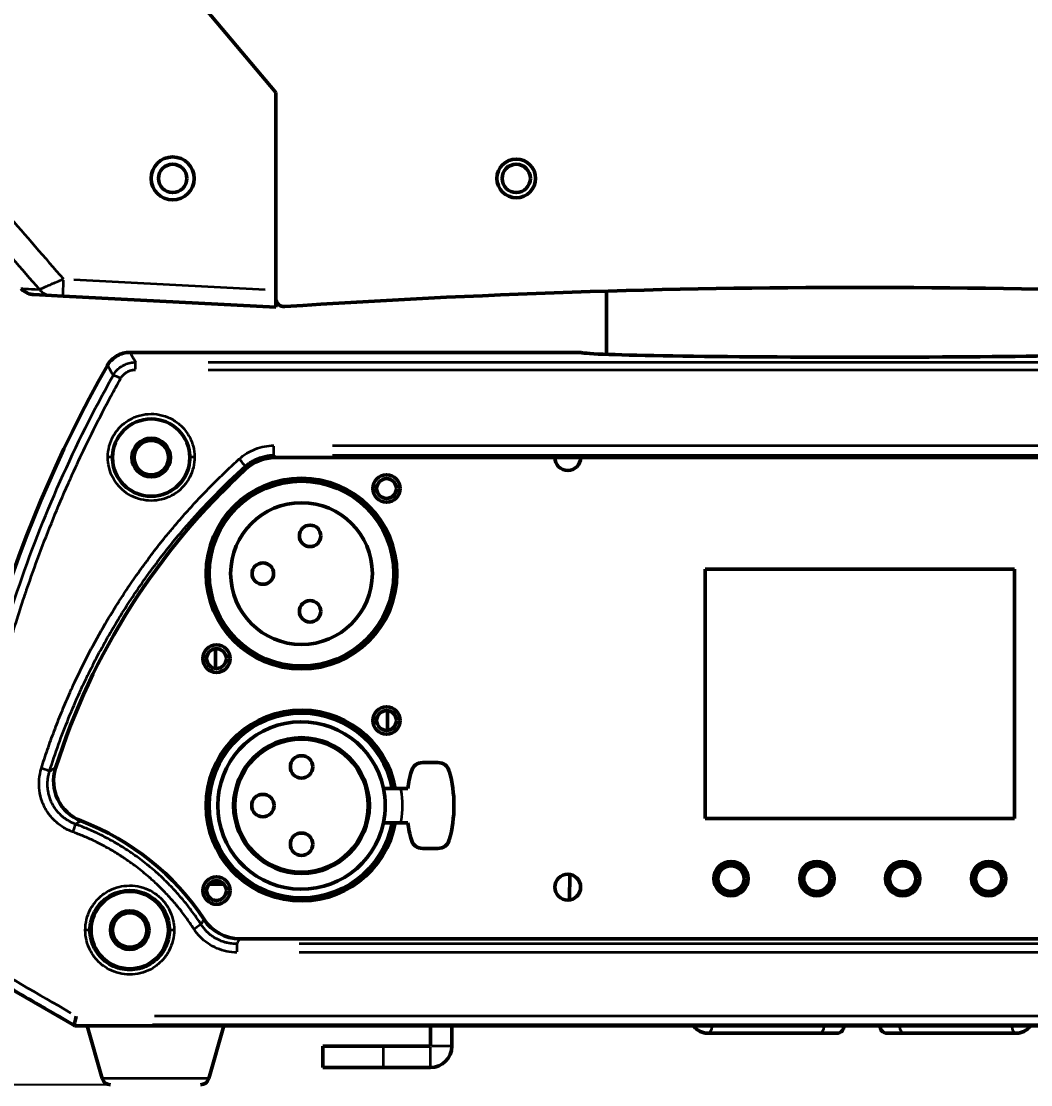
# Model space of a CAD drawing. Header units: millimetres. Extents: x 40 to 2195, y 40 to 1687.
# Drawn here: x 1020 to 1137.5, y 679.8 to 803.5 of the extents above; entities that cross this region are included whole.
import ezdxf

# ---------------------------------------------------------------- set-up
doc = ezdxf.new("R2010")
doc.units = ezdxf.units.MM
doc.header["$LTSCALE"] = 8
for name, color, linetype, lineweight in [('Dimension (ISO)', 7, 'Continuous', 25), ('Visible (ISO)', 7, 'Continuous', 50), ('Visible Narrow (ISO)', 7, 'Continuous', 35)]:
    doc.layers.add(name, color=color, linetype=linetype, lineweight=lineweight)
doc.styles.add('Note Text (ANSI)', font='tahoma.ttf')
doc.dimstyles.new('Default (ISO)', dxfattribs={"dimscale": 8, "dimtxt": 1, "dimasz": 2.5, "dimexe": 3.175, "dimexo": 0, "dimgap": 0.762, "dimtad": 1, "dimrnd": 1e-08, "dimzin": 0, "dimdsep": 46, "dimtxsty": 'Note Text (ANSI)', "dimcen": 0.09, "dimdle": 10, "dimclrd": 1, "dimclre": 1, "dimclrt": 1, "dimazin": 0, "dimtfac": 3.5052, "dimtmove": 0, "dimatfit": 3, "dimfxl": 1, "dimtolj": 1, "dimtzin": 0, "dimlwd": -1, "dimlwe": -1, "dimarcsym": 0})

# ---------------------------------------------------------------- blocks, each defined once
blk = doc.blocks.new('*D6')
at = {"layer": 'Defpoints', "color": 0, "transparency": 16777216}
for p in [(1046.17, 1047.24), (935.17, 679.76), (1030.35, 679.76)]:
    blk.add_point(p, dxfattribs=at)
at = {"layer": 'Dimension (ISO)', "color": 1, "transparency": 16777216}
for p, q in [((1046.17, 1047.24), (909.77, 1047.24)), ((935.17, 1027.24), (935.17, 699.76)), ((1030.35, 679.76), (909.77, 679.76))]:
    blk.add_line(p, q, dxfattribs=at)
for points in [[(931.84, 1027.24), (938.5, 1027.24), (935.17, 1047.24)], [(931.84, 699.76), (938.5, 699.76), (935.17, 679.76)]]:
    blk.add_solid(points, dxfattribs=at)
at = {"layer": 'Dimension (ISO)', "color": 1, "transparency": 16777216, "insert": (918.61, 807.9), "char_height": 8, "attachment_point": 1, "rotation": 90, "style": 'Note Text (ANSI)'}
blk.add_mtext('\\A1;367.48 mm [14.468 in]', dxfattribs=at)
blk = doc.blocks.new('*D7')
at = {"layer": 'Defpoints', "color": 0, "transparency": 16777216}
for p in [(1039.08, 1008.94), (973.29, 679.76), (1030.35, 679.76)]:
    blk.add_point(p, dxfattribs=at)
at = {"layer": 'Dimension (ISO)', "color": 1, "transparency": 16777216}
for p, q in [((1039.08, 1008.94), (947.89, 1008.94)), ((973.29, 988.94), (973.29, 699.76)), ((1030.35, 679.76), (947.89, 679.76))]:
    blk.add_line(p, q, dxfattribs=at)
for points in [[(969.95, 988.94), (976.62, 988.94), (973.29, 1008.94)], [(969.95, 699.76), (976.62, 699.76), (973.29, 679.76)]]:
    blk.add_solid(points, dxfattribs=at)
at = {"layer": 'Dimension (ISO)', "color": 1, "transparency": 16777216, "insert": (956.72, 788.75), "char_height": 8, "attachment_point": 1, "rotation": 90, "style": 'Note Text (ANSI)'}
blk.add_mtext('\\A1;329.18 mm [12.960 in]', dxfattribs=at)

msp = doc.modelspace()

# ---------------------------------------------------------------- linework, layer by layer
at = {"layer": 'Visible (ISO)'}
for p, q in [((1031.6, 816.708), (1049.6, 795.256)), ((1049.6, 795.256), (1049.6, 772.256)), ((1021.382, 771.735), (1023.496, 771.624)), ((1023.496, 771.624), (1024.841, 771.554)), ((1024.841, 771.554), (1049.6, 770.256)), ((1049.6, 770.256), (1049.6, 772.256)), ((1088.1, 772.136), (1088.1, 764.775)), ((1085.101, 765.009), (1032.614, 765.009)), ((1049.505, 752.756), (1185.695, 752.756)), ((1050.502, 750.156), (1054.698, 750.156)), ((1099.6, 739.756), (1135.6, 739.756)), ((1099.6, 710.756), (1099.6, 739.756)), ((1099.6, 739.756), (1135.6, 739.756)), ((1099.6, 710.756), (1099.6, 739.756)), ((1135.6, 739.756), (1135.6, 710.756)), ((1135.6, 739.756), (1135.6, 710.756)), ((1020.932, 738.324), (1020.932, 738.324)), ((1020.955, 738.39), (1020.955, 738.39)), ((1042.6, 728.211), (1042.6, 730.502)), ((1054.698, 728.356), (1050.502, 728.356)), ((1050.502, 723.156), (1054.698, 723.156)), ((1062.6, 723.302), (1062.6, 721.011)), ((1066.712, 717.256), (1068.488, 717.256)), ((1062.143, 714.256), (1064.179, 714.256)), ((1064.984, 714.256), (1064.179, 714.256)), ((1135.6, 710.756), (1099.6, 710.756)), ((1135.6, 710.756), (1099.6, 710.756)), ((1064.179, 710.256), (1062.143, 710.256)), ((1064.179, 710.256), (1064.984, 710.256)), ((1068.488, 707.256), (1066.712, 707.256)), ((1043.416, 703.256), (1041.984, 703.256)), ((1083.853, 704.235), (1083.801, 701.27)), ((1054.698, 701.356), (1050.502, 701.356)), ((1189.787, 696.756), (1045.413, 696.756)), ((1026.202, 686.617), (1013.815, 693.769)), ((1026.113, 686.739), (1026.202, 686.617)), ((1026.202, 686.617), (1208.998, 686.617)), ((1029.393, 680.482), (1027.64, 686.617)), ((1041.807, 680.482), (1043.56, 686.617)), ((1067.6, 686.617), (1067.6, 684.256)), ((1070.1, 686.617), (1070.1, 684.256)), ((1098.156, 686.739), (1098.156, 686.739)), ((1112.9, 685.756), (1099.85, 685.756)), ((1112.9, 685.756), (1114.951, 685.756)), ((1120.749, 685.756), (1122.8, 685.756)), ((1135.85, 685.756), (1122.8, 685.756)), ((1055.1, 684.256), (1055.1, 681.756)), ((1062.1, 684.256), (1055.1, 684.256)), ((1067.6, 684.256), (1062.1, 684.256)), ((1055.1, 681.756), (1062.1, 681.756)), ((1067.6, 681.756), (1062.1, 681.756))]:
    msp.add_line(p, q, dxfattribs=at)
for centre, radius in [((1037.6, 785.256), 2.5), ((1077.6, 785.256), 2.25), ((1037.6, 785.256), 1.65), ((1077.6, 785.256), 1.65), ((1035.1, 752.756), 4.5), ((1035.1, 752.756), 2.25), ((1035.1, 752.756), 2), ((1052.6, 739.256), 11.1), ((1062.499, 749.156), 1.6), ((1062.5, 749.156), 1.15), ((1052.6, 739.256), 10.75), ((1052.6, 739.256), 8.25), ((1053.6, 743.644), 1.25), ((1048.1, 739.256), 1.25), ((1053.6, 734.869), 1.25), ((1042.701, 729.357), 1.6), ((1042.7, 729.356), 1.15), ((1062.499, 722.156), 1.6), ((1062.5, 722.156), 1.15), ((1052.6, 712.256), 7.9), ((1052.6, 716.756), 1.3), ((1048.1, 712.256), 1.3), ((1052.6, 707.756), 1.3), ((1102.6, 703.756), 2), ((1112.6, 703.756), 2), ((1122.6, 703.756), 2), ((1132.6, 703.756), 2), ((1102.6, 703.756), 1.65), ((1112.6, 703.756), 1.65), ((1122.6, 703.756), 1.65), ((1132.6, 703.756), 1.65), ((1042.701, 702.357), 1.6), ((1042.7, 702.356), 1.15), ((1083.6, 702.756), 1.5), ((1032.6, 697.756), 4.5), ((1032.6, 697.756), 2.25), ((1032.6, 697.756), 2)]:
    msp.add_circle(centre, radius, dxfattribs=at)
for centre, radius, start, end in [((1117.6, -227.429), 1000, 86.162148, 93.837852), ((1050.6, 771.326), 1, 180, 273.83785), ((1161.585, 688.897), 151.252, 150.45144, 176.96403), ((1083.6, 752.756), 1.5, 180, 0), ((1100.255, 692.528), 80, 132.57036, 162.47504), ((1034.6, 743.756), 2.8, 10.17399, 10.17715), ((1034.6, 743.757), 2.8, 273.38042, 273.38108), ((1052.6, 712.256), 11.1, 10.38025, 349.61975), ((1052.6, 712.256), 10.75, 10.72215, 349.27785), ((1052.6, 712.256), 9.75, 11.837, 348.163), ((1066.712, 715.886), 1.37, 90, 164.55434), ((1068.488, 715.886), 1.37, 15.44566, 90), ((1079.85, 712.256), 15, 164.55434, 172.33774), ((1055.35, 712.256), 15, 344.55434, 15.44566), ((1052.6, 712.256), 9.75, 348.163, 11.837), ((1016.237, 682.439), 30, 33.48253, 69.09699), ((1079.85, 712.256), 15, 187.66226, 195.44566), ((1066.712, 708.626), 1.37, 195.44566, 270), ((1068.488, 708.626), 1.37, 270, 344.55434), ((1114.951, 686.556), 0.8, 270, 4.32704), ((1120.749, 686.556), 0.8, 175.67296, 270), ((1067.6, 684.256), 2.5, 270, 0), ((1030.354, 680.756), 1, 195.9454, 270), ((1040.846, 680.756), 1, 270, 344.0546)]:
    msp.add_arc(centre, radius, start, end, dxfattribs=at)
for centre, major_axis, ratio, start_param, end_param in [((1117.6, 765.013), (32.5, 0), 0.0174551, 3.149285, 6.2754929), ((1049.52, 747.737), (-1.823, 4.68), 0.9956113, 5.9132019, 6.6532236), ((1028.765, 715.141), (4.534, 2.191), 0.9928461, 2.3891543, 3.893827), ((1045.434, 701.776), (2.379, 4.426), 0.9950911, 2.6504168, 3.6327324), ((1026.381, 687.739), (0.268, 1), 0.000379, 1.5692391, 3.1285024)]:
    msp.add_ellipse(centre, major_axis=major_axis, ratio=ratio, start_param=start_param, end_param=end_param, dxfattribs=at)
for points, knots in [([(1021.382, 771.735), (1021.294, 771.74), (1021.205, 771.75), (1021.033, 771.783), (1020.948, 771.804), (1020.662, 771.898), (1020.466, 771.999), (1020.177, 772.214), (1020.069, 772.315), (1019.974, 772.425)], [0, 0, 0, 0, 0.02656118, 0.02656118, 0.05266394, 0.05266394, 0.11698934, 0.11698934, 0.1607641, 0.1607641, 0.1607641, 0.1607641]), ([(1032.614, 765.009), (1032.355, 765.009), (1032.096, 764.975), (1031.586, 764.84), (1031.336, 764.736), (1030.872, 764.466), (1030.659, 764.3), (1030.289, 763.922), (1030.132, 763.714), (1030.005, 763.489)], [0.000001, 0.000001, 0.000001, 0.000001, 0.07781684, 0.07781684, 0.15846829, 0.15846829, 0.23909516, 0.23909516, 0.31693558, 0.31693558, 0.31693558, 0.31693558]), ([(1099.85, 685.756), (1099.681, 685.756), (1099.513, 685.781), (1099.19, 685.873), (1099.036, 685.94), (1098.751, 686.11), (1098.62, 686.211), (1098.407, 686.415), (1098.321, 686.513), (1098.243, 686.617)], [0, 0, 0, 0, 0.19892447, 0.19892447, 0.39784894, 0.39784894, 0.59677341, 0.59677341, 0.7537402, 0.7537402, 0.7537402, 0.7537402]), ([(1135.85, 685.756), (1136.019, 685.756), (1136.187, 685.781), (1136.51, 685.873), (1136.664, 685.94), (1136.949, 686.11), (1137.08, 686.211), (1137.293, 686.415), (1137.379, 686.513), (1137.457, 686.617)], [0, 0, 0, 0, 0.19892447, 0.19892447, 0.39784894, 0.39784894, 0.59677341, 0.59677341, 0.7537402, 0.7537402, 0.7537402, 0.7537402])]:
    msp.add_open_spline(points, degree=3, knots=knots, dxfattribs=at)
at = {"layer": 'Visible Narrow (ISO)'}
for p, q in [((1026.112, 773.486), (1048.364, 772.32)), ((1033.286, 763.057), (1033.286, 763.855)), ((1041.717, 763.859), (1193.483, 763.859)), ((1041.717, 762.987), (1193.483, 762.987)), ((1049.394, 753.052), (1049.394, 754.072)), ((1056.214, 754.152), (1178.986, 754.152)), ((1056.214, 753.042), (1178.986, 753.042)), ((1043.542, 703.017), (1041.846, 703.017)), ((1045.081, 696.133), (1045.081, 695.233)), ((1182.867, 696.142), (1052.333, 696.142)), ((1182.867, 695.16), (1052.333, 695.16)), ((1199.698, 687.741), (1035.502, 687.741)), ((1199.939, 686.739), (1035.261, 686.739)), ((1062.1, 684.131), (1062.1, 681.881)), ((1067.6, 681.881), (1067.6, 684.131)), ((1069.975, 684.256), (1067.725, 684.256)), ((1041.731, 680.482), (1029.469, 680.482))]:
    msp.add_line(p, q, dxfattribs=at)
for centre, radius in [((1052.6, 712.256), 7.7), ((1102.6, 703.756), 1.45), ((1112.6, 703.756), 1.45), ((1122.6, 703.756), 1.45), ((1132.6, 703.756), 1.45)]:
    msp.add_circle(centre, radius, dxfattribs=at)
msp.add_arc((1052.6, 712.256), 11.75, 351.17983, 8.82017, dxfattribs=at)
for centre, major_axis, ratio, start_param, end_param in [((1024.946, 773.551), (-0.105, -1.997), 0.0348517, 4.7926666, 6.204737), ((1023.601, 773.622), (-0.105, -1.997), 0.992666, 5.5141299, 6.2427059), ((1031.543, 761.835), (-0.873, 0.487), 0.110494, 4.8486369, 6.1910502), ((1030.053, 752.756), (0.5, -0.002), 0.1109422, 0.1119534, 1.4946544), ((1040.147, 752.756), (-0.5, -0.002), 0.1109422, 4.7885793, 6.171237), ((1045.351, 752.485), (0.671, -0.742), 0.0743957, 0.1657851, 1.5747315), ((1022.32, 716.542), (0.954, -0.298), 0.0478312, 0.1622908, 1.5108504), ((1684.538, -3735.144), (-639.865, 4458.561), 0.1161775, 0.0410934, 0.04237), ((1025.953, 709.147), (0.343, 0.939), 0.0129268, 0.1596952, 1.4630876), ((2622.634, -3505.363), (-1587.356, 4219.789), 0.110278, 0.018577, 0.019916), ((1040.066, 697.877), (0.84, 0.543), 0.015716, 0.1609445, 1.4869656), ((1040.898, 711.988), (-13.394, -26.823), 0.2212567, 1.1551844, 1.1770713), ((1027.429, 697.756), (0.5, 0), 0.0184905, 0.1117273, 1.4941999), ((1037.771, 697.756), (-0.5, 0), 0.0184905, 4.7889851, 6.171458), ((1017.706, 668.813), (-2056.598, 1189.375), 0.0087249, 4.7135231, 4.7190389), ((1099.85, 686.556), (0, -0.8), 0.7071068, 0.0823159, 1.5640016), ((1112.9, 686.556), (0, -0.8), 0.7071068, 0.0823159, 1.5640016), ((1122.8, 686.556), (0, -0.8), 0.7071068, 4.7191837, 6.2008694), ((1135.85, 686.556), (0, -0.8), 0.7071068, 4.7191837, 6.2008694)]:
    msp.add_ellipse(centre, major_axis=major_axis, ratio=ratio, start_param=start_param, end_param=end_param, dxfattribs=at)
for points in [[(1005.146, 796.295), (1007.338, 793.767), (1011.723, 788.713), (1018.3, 781.132), (1022.684, 776.078), (1024.876, 773.551)], [(1011.78, 696.908), (1012.022, 701.461), (1012.921, 710.553), (1015.504, 724.028), (1019.313, 737.251), (1024.324, 750.094), (1028.432, 758.315), (1030.671, 762.325)], [(1045.351, 752.595), (1045.623, 752.842), (1046.204, 753.279), (1047.206, 753.779), (1048.293, 754.085), (1049.023, 754.152), (1049.394, 754.152)], [(1040.147, 752.812), (1040.148, 752.403), (1040.056, 751.608), (1039.624, 750.443), (1038.926, 749.423), (1038.006, 748.602), (1036.916, 748.027), (1035.722, 747.731), (1034.492, 747.729), (1033.298, 748.022), (1032.207, 748.594), (1031.284, 749.412), (1030.583, 750.428), (1030.147, 751.595), (1030.052, 752.398), (1030.053, 752.812)], [(1039.647, 752.756), (1039.648, 752.393), (1039.564, 751.663), (1039.175, 750.621), (1038.545, 749.702), (1037.717, 748.964), (1036.735, 748.447), (1035.661, 748.18), (1034.553, 748.179), (1033.478, 748.442), (1032.495, 748.956), (1031.663, 749.692), (1031.032, 750.607), (1030.638, 751.652), (1030.552, 752.388), (1030.553, 752.756)], [(1027.429, 697.766), (1027.429, 698.181), (1027.526, 698.991), (1027.968, 700.177), (1028.682, 701.217), (1029.623, 702.056), (1030.739, 702.645), (1031.962, 702.949), (1033.223, 702.951), (1034.447, 702.65), (1035.563, 702.065), (1036.507, 701.229), (1037.224, 700.193), (1037.672, 699.004), (1037.771, 698.187), (1037.771, 697.766)], [(1037.771, 697.766), (1037.772, 697.35), (1037.676, 696.54), (1037.234, 695.352), (1036.52, 694.31), (1035.579, 693.471), (1034.463, 692.88), (1033.238, 692.576), (1031.977, 692.574), (1030.751, 692.875), (1029.634, 693.461), (1028.69, 694.299), (1027.974, 695.336), (1027.527, 696.526), (1027.428, 697.344), (1027.429, 697.766)], [(1037.272, 697.756), (1037.272, 697.385), (1037.184, 696.64), (1036.785, 695.575), (1036.139, 694.634), (1035.29, 693.878), (1034.282, 693.346), (1033.177, 693.072), (1032.038, 693.07), (1030.932, 693.341), (1029.923, 693.869), (1029.07, 694.624), (1028.423, 695.561), (1028.019, 696.628), (1027.928, 697.381), (1027.928, 697.756)]]:
    msp.add_open_spline(points, degree=3, dxfattribs=at)
for points, knots in [([(1002.989, 794.341), (1005.112, 791.893), (1007.235, 789.446), (1011.48, 784.553), (1013.603, 782.106), (1017.848, 777.212), (1019.971, 774.766), (1022.093, 772.319)], [0, 0, 0, 0, 0.3333333, 0.3333333, 0.6666667, 0.6666667, 1, 1, 1, 1]), ([(1022.093, 772.319), (1022.105, 772.327), (1022.152, 772.352), (1022.307, 772.426), (1022.563, 772.543), (1022.936, 772.71), (1023.443, 772.933), (1024.088, 773.214), (1024.603, 773.434), (1024.876, 773.551)], [0.00000005, 0.00000005, 0.00000005, 0.00000005, 0.14285714, 0.28571429, 0.42857143, 0.57142857, 0.71428571, 0.85714286, 1, 1, 1, 1]), ([(1019.974, 772.425), (1019.974, 772.425), (1019.974, 772.425), (1020.327, 772.407), (1021.387, 772.354), (1022.093, 772.319)], [0.49999987, 0.49999987, 0.49999987, 0.49999987, 0.5, 0.75, 1, 1, 1, 1]), ([(1030.671, 762.325), (1030.775, 762.51), (1031.022, 762.859), (1031.493, 763.291), (1032.044, 763.614), (1032.651, 763.814), (1033.074, 763.859), (1033.286, 763.859)], [0.0000241, 0.0000241, 0.0000241, 0.0000241, 0.2, 0.4, 0.6, 0.8, 1, 1, 1, 1]), ([(1032.614, 765.009), (1032.665, 764.921), (1032.717, 764.832), (1032.77, 764.741), (1032.823, 764.651), (1032.876, 764.559), (1032.931, 764.465), (1032.986, 764.371), (1033.042, 764.275), (1033.101, 764.174), (1033.16, 764.073), (1033.222, 763.968), (1033.286, 763.859)], [0, 0, 0, 0, 0.25, 0.25, 0.25, 0.5, 0.5, 0.5, 0.75, 0.75, 0.75, 1, 1, 1, 1]), ([(1030.005, 763.489), (1030.055, 763.4), (1030.107, 763.309), (1030.159, 763.218), (1030.212, 763.126), (1030.265, 763.034), (1030.319, 762.938), (1030.373, 762.843), (1030.429, 762.746), (1030.488, 762.644), (1030.546, 762.542), (1030.607, 762.435), (1030.671, 762.325)], [0, 0, 0, 0, 0.25, 0.25, 0.25, 0.5, 0.5, 0.5, 0.75, 0.75, 0.75, 1, 1, 1, 1]), ([(1031.543, 761.962), (1031.612, 762.087), (1031.693, 762.201), (1031.786, 762.307), (1031.88, 762.413), (1031.985, 762.51), (1032.099, 762.595), (1032.213, 762.68), (1032.336, 762.752), (1032.465, 762.81), (1032.594, 762.869), (1032.73, 762.913), (1032.867, 762.943), (1033.005, 762.972), (1033.144, 762.987), (1033.286, 762.987)], [0, 0, 0, 0, 0.2, 0.2, 0.2, 0.4, 0.4, 0.4, 0.6, 0.6, 0.6, 0.8, 0.8, 0.8, 1, 1, 1, 1]), ([(1012.779, 696.871), (1012.842, 698.069), (1012.92, 699.264), (1013.104, 701.653), (1013.211, 702.847), (1013.452, 705.231), (1013.587, 706.422), (1013.848, 708.498), (1013.967, 709.384), (1014.101, 710.32), (1014.109, 710.37), (1014.392, 712.33), (1014.706, 714.236), (1015.409, 718.05), (1015.799, 719.958), (1016.374, 722.512), (1016.525, 723.164), (1016.692, 723.861), (1016.703, 723.907), (1017.211, 726.027), (1017.754, 728.092), (1018.921, 732.178), (1019.545, 734.199), (1020.294, 736.456), (1020.377, 736.704), (1020.507, 737.09), (1020.554, 737.228), (1021.068, 738.735), (1021.556, 740.099), (1022.583, 742.847), (1023.124, 744.232), (1024.247, 746.984), (1024.828, 748.352), (1025.529, 749.933), (1025.629, 750.157), (1026.212, 751.457), (1026.708, 752.527), (1027.725, 754.656), (1028.246, 755.715), (1029.313, 757.82), (1029.859, 758.865), (1030.787, 760.593), (1031.162, 761.279), (1031.543, 761.962)], [0, 0, 0, 0, 0.0527259, 0.0527259, 0.1055303, 0.1055303, 0.158349, 0.158349, 0.1977539, 0.1977539, 0.2, 0.2, 0.2849887, 0.2849887, 0.3706017, 0.3706017, 0.4, 0.4, 0.4020757, 0.4020757, 0.495775, 0.495775, 0.5885432, 0.5885432, 0.6, 0.6, 0.6063935, 0.6063935, 0.6697975, 0.6697975, 0.7348987, 0.7348987, 0.8, 0.8, 0.8107264, 0.8107264, 0.8624487, 0.8624487, 0.914186, 0.914186, 0.9658421, 0.9658421, 1, 1, 1, 1]), ([(1030.053, 752.812), (1030.055, 753.254), (1030.169, 754.108), (1030.68, 755.35), (1031.495, 756.409), (1032.551, 757.218), (1033.779, 757.726), (1035.093, 757.9), (1036.408, 757.729), (1037.636, 757.225), (1038.695, 756.418), (1039.511, 755.365), (1040.028, 754.121), (1040.145, 753.259), (1040.147, 752.812)], [0, 0, 0, 0, 0.08333333, 0.16666667, 0.25, 0.33333333, 0.41666667, 0.5, 0.58333333, 0.66666667, 0.75, 0.83333333, 0.91666667, 1, 1, 1, 1]), ([(1030.553, 752.757), (1030.555, 753.149), (1030.66, 753.935), (1031.121, 755.044), (1031.856, 755.997), (1032.807, 756.722), (1033.911, 757.178), (1035.093, 757.335), (1036.276, 757.182), (1037.381, 756.73), (1038.335, 756.006), (1039.071, 755.058), (1039.537, 753.947), (1039.645, 753.154), (1039.647, 752.757)], [0.00001246, 0.00001246, 0.00001246, 0.00001246, 0.08333333, 0.16666667, 0.25, 0.33333333, 0.41666667, 0.5, 0.58333333, 0.66666667, 0.75, 0.83333333, 0.91666667, 0.99999412, 0.99999412, 0.99999412, 0.99999412]), ([(1046.024, 751.75), (1046.129, 751.845), (1046.239, 751.936), (1046.468, 752.11), (1046.587, 752.192), (1046.725, 752.279), (1046.74, 752.288), (1046.897, 752.385), (1047.044, 752.465), (1047.321, 752.6), (1047.45, 752.656), (1047.684, 752.746), (1047.789, 752.782), (1048, 752.848), (1048.107, 752.877), (1048.301, 752.924), (1048.387, 752.942), (1048.672, 752.995), (1048.871, 753.019), (1049.179, 753.039), (1049.286, 753.042), (1049.394, 753.042)], [0.00000255, 0.00000255, 0.00000255, 0.00000255, 0.1171088, 0.1171088, 0.23524096, 0.23524096, 0.25, 0.25, 0.38600076, 0.38600076, 0.5, 0.5, 0.5894015, 0.5894015, 0.6788166, 0.6788166, 0.75, 0.75, 0.91274785, 0.91274785, 1, 1, 1, 1]), ([(1049.394, 753.042), (1049.397, 753.033), (1049.419, 752.976), (1049.442, 752.919), (1049.475, 752.833), (1049.49, 752.795), (1049.505, 752.756)], [0, 0, 0, 0, 0.0976326, 0.6004905, 0.6004905, 1, 1, 1, 1]), ([(1022.32, 716.592), (1022.547, 717.321), (1022.785, 718.046), (1023.281, 719.491), (1023.54, 720.212), (1024.078, 721.645), (1024.358, 722.358), (1024.936, 723.775), (1025.235, 724.479), (1025.715, 725.565), (1025.888, 725.95), (1026.115, 726.442), (1026.165, 726.55), (1026.749, 727.804), (1027.31, 728.938), (1028.488, 731.187), (1029.106, 732.302), (1030.274, 734.296), (1030.815, 735.18), (1031.391, 736.083), (1031.409, 736.112), (1031.852, 736.803), (1032.285, 737.459), (1033.173, 738.76), (1033.626, 739.405), (1034.552, 740.681), (1035.023, 741.312), (1035.984, 742.559), (1036.473, 743.174), (1037.267, 744.146), (1037.567, 744.507), (1037.903, 744.904), (1037.937, 744.943), (1038.436, 745.53), (1038.908, 746.071), (1039.868, 747.141), (1040.356, 747.67), (1041.345, 748.716), (1041.847, 749.233), (1042.864, 750.251), (1043.378, 750.754), (1044.378, 751.703), (1044.861, 752.152), (1045.351, 752.595)], [0, 0, 0, 0, 0.05281297, 0.05281297, 0.1059441, 0.1059441, 0.15916416, 0.15916416, 0.21237862, 0.21237862, 0.24173587, 0.24173587, 0.25, 0.25, 0.33782569, 0.33782569, 0.42602393, 0.42602393, 0.49766332, 0.49766332, 0.5, 0.5, 0.55428662, 0.55428662, 0.60865883, 0.60865883, 0.66305311, 0.66305311, 0.71745205, 0.71745205, 0.75, 0.75, 0.75356522, 0.75356522, 0.80350441, 0.80350441, 0.85368943, 0.85368943, 0.90392049, 0.90392049, 0.9540749, 0.9540749, 1, 1, 1, 1]), ([(1023.272, 716.248), (1023.599, 717.294), (1023.947, 718.333), (1024.687, 720.396), (1025.079, 721.421), (1025.904, 723.454), (1026.337, 724.462), (1026.9, 725.701), (1027.01, 725.939), (1027.873, 727.788), (1028.679, 729.374), (1030.396, 732.492), (1031.307, 734.024), (1032.697, 736.192), (1033.135, 736.853), (1034.03, 738.162), (1034.488, 738.81), (1035.421, 740.092), (1035.897, 740.725), (1036.868, 741.978), (1037.363, 742.598), (1038.119, 743.517), (1038.375, 743.823), (1039.474, 745.117), (1040.337, 746.085), (1042.134, 748.005), (1043.069, 748.956), (1044.682, 750.516), (1045.348, 751.139), (1046.024, 751.75)], [0.00000123, 0.00000123, 0.00000123, 0.00000123, 0.0771658, 0.0771658, 0.15433927, 0.15433927, 0.2315327, 0.2315327, 0.25, 0.25, 0.375, 0.375, 0.5, 0.5, 0.55548834, 0.55548834, 0.61097603, 0.61097603, 0.66647167, 0.66647167, 0.72200287, 0.72200287, 0.75, 0.75, 0.84127541, 0.84127541, 0.93544945, 0.93544945, 1, 1, 1, 1]), ([(1046.024, 751.75), (1046.029, 751.735), (1046.048, 751.684), (1046.066, 751.633), (1046.084, 751.585), (1046.102, 751.533), (1046.121, 751.482), (1046.135, 751.444)], [0.00003451, 0.00003451, 0.00003451, 0.00003451, 0.14349582, 0.5, 0.5, 0.62079529, 1, 1, 1, 1]), ([(1025.953, 709.185), (1025.543, 709.335), (1024.775, 709.715), (1023.751, 710.535), (1022.937, 711.551), (1022.359, 712.725), (1022.048, 713.993), (1022.02, 715.321), (1022.188, 716.17), (1022.32, 716.592)], [0.00000001, 0.00000001, 0.00000001, 0.00000001, 0.14285714, 0.28571429, 0.42857143, 0.57142857, 0.71428571, 0.85714286, 1, 1, 1, 1]), ([(1026.294, 710.083), (1026.166, 710.13), (1026.041, 710.181), (1025.787, 710.298), (1025.66, 710.363), (1025.464, 710.474), (1025.394, 710.517), (1025.209, 710.634), (1025.096, 710.713), (1024.874, 710.882), (1024.765, 710.972), (1024.6, 711.122), (1024.541, 711.178), (1024.371, 711.348), (1024.264, 711.466), (1024.053, 711.722), (1023.951, 711.86), (1023.841, 712.027), (1023.826, 712.05), (1023.737, 712.19), (1023.668, 712.31), (1023.539, 712.555), (1023.48, 712.68), (1023.394, 712.884), (1023.364, 712.961), (1023.274, 713.208), (1023.222, 713.381), (1023.141, 713.714), (1023.11, 713.873), (1023.085, 714.053), (1023.082, 714.071), (1023.064, 714.209), (1023.053, 714.331), (1023.039, 714.573), (1023.037, 714.695), (1023.041, 714.937), (1023.047, 715.058), (1023.072, 715.334), (1023.093, 715.489), (1023.147, 715.784), (1023.179, 715.924), (1023.234, 716.125), (1023.252, 716.187), (1023.272, 716.248)], [0.00000004, 0.00000004, 0.00000004, 0.00000004, 0.05363411, 0.05363411, 0.11030166, 0.11030166, 0.14285714, 0.14285714, 0.19724202, 0.19724202, 0.25360221, 0.25360221, 0.28571429, 0.28571429, 0.34916905, 0.34916905, 0.41760139, 0.41760139, 0.42857143, 0.42857143, 0.48353921, 0.48353921, 0.53847747, 0.53847747, 0.57142857, 0.57142857, 0.64285714, 0.64285714, 0.70709183, 0.70709183, 0.71428571, 0.71428571, 0.76217541, 0.76217541, 0.80974937, 0.80974937, 0.85714286, 0.85714286, 0.91849441, 0.91849441, 0.97468904, 0.97468904, 1, 1, 1, 1]), ([(1040.902, 698.418), (1040.723, 698.695), (1040.539, 698.971), (1040.161, 699.515), (1039.967, 699.784), (1039.571, 700.314), (1039.37, 700.575), (1038.99, 701.049), (1038.815, 701.263), (1038.599, 701.517), (1038.564, 701.559), (1038.354, 701.804), (1038.176, 702.006), (1037.809, 702.41), (1037.621, 702.613), (1037.241, 703.009), (1037.05, 703.203), (1036.656, 703.592), (1036.452, 703.787), (1036.039, 704.172), (1035.83, 704.362), (1035.596, 704.567), (1035.573, 704.588), (1035.296, 704.83), (1035.039, 705.047), (1034.528, 705.463), (1034.275, 705.662), (1033.753, 706.06), (1033.483, 706.258), (1032.942, 706.642), (1032.67, 706.828), (1032.305, 707.069), (1032.213, 707.129), (1031.899, 707.331), (1031.679, 707.469), (1031.235, 707.739), (1031.012, 707.87), (1030.565, 708.125), (1030.342, 708.248), (1029.896, 708.488), (1029.672, 708.605), (1029.357, 708.764), (1029.262, 708.811), (1029.015, 708.932), (1028.864, 709.005), (1028.481, 709.185), (1028.252, 709.289), (1027.798, 709.488), (1027.573, 709.583), (1027.126, 709.766), (1026.903, 709.854), (1026.553, 709.988), (1026.423, 710.036), (1026.294, 710.083)], [0, 0, 0, 0, 0.05089806, 0.05089806, 0.1013308, 0.1013308, 0.15087627, 0.15087627, 0.19190891, 0.19190891, 0.2, 0.2, 0.23933146, 0.23933146, 0.27949859, 0.27949859, 0.31863387, 0.31863387, 0.35931694, 0.35931694, 0.4, 0.4, 0.40442633, 0.40442633, 0.45331975, 0.45331975, 0.50056289, 0.50056289, 0.55028145, 0.55028145, 0.6, 0.6, 0.61688987, 0.61688987, 0.6571876, 0.6571876, 0.6981286, 0.6981286, 0.73952839, 0.73952839, 0.78180655, 0.78180655, 0.8, 0.8, 0.82973743, 0.82973743, 0.87584329, 0.87584329, 0.92275223, 0.92275223, 0.9709205, 0.9709205, 0.99999996, 0.99999996, 0.99999996, 0.99999996]), ([(1040.066, 697.895), (1039.916, 698.129), (1039.762, 698.36), (1039.448, 698.818), (1039.287, 699.044), (1038.96, 699.492), (1038.793, 699.714), (1038.452, 700.153), (1038.279, 700.37), (1038.027, 700.675), (1037.952, 700.764), (1037.842, 700.894), (1037.808, 700.934), (1037.608, 701.167), (1037.439, 701.359), (1037.087, 701.748), (1036.904, 701.945), (1036.54, 702.326), (1036.359, 702.51), (1035.992, 702.874), (1035.806, 703.053), (1035.429, 703.407), (1035.239, 703.581), (1035.019, 703.777), (1034.99, 703.802), (1034.94, 703.847), (1034.918, 703.866), (1034.65, 704.101), (1034.401, 704.311), (1033.901, 704.72), (1033.65, 704.918), (1033.141, 705.306), (1032.884, 705.495), (1032.367, 705.861), (1032.108, 706.038), (1031.76, 706.268), (1031.671, 706.326), (1031.371, 706.519), (1031.16, 706.651), (1030.736, 706.909), (1030.523, 707.035), (1030.097, 707.279), (1029.884, 707.397), (1029.457, 707.628), (1029.243, 707.74), (1028.93, 707.899), (1028.829, 707.949), (1028.581, 708.072), (1028.435, 708.142), (1028.081, 708.309), (1027.875, 708.403), (1027.464, 708.584), (1027.261, 708.671), (1026.855, 708.839), (1026.652, 708.92), (1026.284, 709.062), (1026.118, 709.125), (1025.953, 709.185)], [0, 0, 0, 0, 0.0440106, 0.0440106, 0.0877239, 0.0877239, 0.1311664, 0.1311664, 0.1740872, 0.1740872, 0.191986, 0.191986, 0.2, 0.2, 0.2386947, 0.2386947, 0.279021, 0.279021, 0.3174829, 0.3174829, 0.3559157, 0.3559157, 0.394356, 0.394356, 0.4, 0.4, 0.4044, 0.4044, 0.4533, 0.4533, 0.5019297, 0.5019297, 0.5509648, 0.5509648, 0.6, 0.6, 0.6167585, 0.6167585, 0.6565542, 0.6565542, 0.6969969, 0.6969969, 0.7379032, 0.7379032, 0.7797178, 0.7797178, 0.8, 0.8, 0.8296146, 0.8296146, 0.8727652, 0.8727652, 0.916664, 0.916664, 0.9617874, 0.9617874, 1, 1, 1, 1]), ([(1027.928, 697.756), (1027.929, 698.127), (1028.018, 698.872), (1028.418, 699.936), (1029.064, 700.875), (1029.913, 701.63), (1030.92, 702.161), (1032.024, 702.434), (1033.161, 702.436), (1034.266, 702.166), (1035.274, 701.639), (1036.127, 700.885), (1036.775, 699.95), (1037.18, 698.884), (1037.271, 698.132), (1037.272, 697.756)], [0.00000231, 0.00000231, 0.00000231, 0.00000231, 0.07692308, 0.15384615, 0.23076923, 0.30769231, 0.38461538, 0.46153846, 0.53846154, 0.61538462, 0.69230769, 0.76923077, 0.84615385, 0.92307692, 0.9999987, 0.9999987, 0.9999987, 0.9999987]), ([(1045.081, 696.142), (1044.935, 696.142), (1044.789, 696.148), (1044.526, 696.171), (1044.408, 696.185), (1044.226, 696.214), (1044.161, 696.226), (1043.971, 696.264), (1043.847, 696.294), (1043.601, 696.364), (1043.479, 696.403), (1043.293, 696.472), (1043.228, 696.497), (1043.159, 696.526), (1043.154, 696.529), (1043.033, 696.579), (1042.92, 696.632), (1042.698, 696.746), (1042.588, 696.808), (1042.413, 696.915), (1042.346, 696.958), (1042.235, 697.034), (1042.19, 697.066), (1042.034, 697.18), (1041.926, 697.266), (1041.717, 697.448), (1041.616, 697.543), (1041.439, 697.725), (1041.362, 697.81), (1041.187, 698.017), (1041.092, 698.141), (1040.968, 698.318), (1040.935, 698.368), (1040.902, 698.418)], [0, 0, 0, 0, 0.08846297, 0.08846297, 0.16024942, 0.16024942, 0.2, 0.2, 0.27723046, 0.27723046, 0.35443301, 0.35443301, 0.39670462, 0.39670462, 0.4, 0.4, 0.47570548, 0.47570548, 0.55153466, 0.55153466, 0.6, 0.6, 0.6331228, 0.6331228, 0.7165614, 0.7165614, 0.8, 0.8, 0.86965256, 0.86965256, 0.96363959, 0.96363959, 1, 1, 1, 1]), ([(1045.081, 695.16), (1044.683, 695.16), (1043.902, 695.236), (1042.746, 695.592), (1041.698, 696.163), (1040.773, 696.943), (1040.283, 697.559), (1040.066, 697.895)], [0, 0, 0, 0, 0.2, 0.4, 0.6, 0.8, 1, 1, 1, 1]), ([(1045.081, 696.142), (1045.106, 696.189), (1045.132, 696.237), (1045.188, 696.339), (1045.218, 696.394), (1045.263, 696.477), (1045.278, 696.506), (1045.333, 696.608), (1045.373, 696.682), (1045.413, 696.756)], [0.00000225, 0.00000225, 0.00000225, 0.00000225, 0.23178159, 0.23178159, 0.5, 0.5, 0.63810912, 0.63810912, 1, 1, 1, 1]), ([(1026.113, 686.739), (1025.074, 687.339), (1024.02, 687.947), (1022.644, 688.742), (1022.328, 688.924), (1022.012, 689.107), (1021.223, 689.562), (1020.431, 690.019), (1019.023, 690.832), (1018.412, 691.185), (1017.604, 691.651), (1017.418, 691.759), (1016.1, 692.52), (1014.934, 693.192), (1013.588, 693.97), (1013.432, 694.06), (1013.276, 694.15)], [0.00000009, 0.00000009, 0.00000009, 0.00000009, 0.25702263, 0.25702263, 0.33333333, 0.33333333, 0.33333333, 0.52368318, 0.52368318, 0.66666667, 0.66666667, 0.70929229, 0.70929229, 0.96652691, 0.96652691, 0.99999999, 0.99999999, 0.99999999, 0.99999999])]:
    msp.add_open_spline(points, degree=3, knots=knots, dxfattribs=at)

# ---------------------------------------------------------------- dimensions: what is measured, and where the dimension line sits
at = {"layer": 'Dimension (ISO)', "color": 1, "true_color": 0xff0000}
for base, p1, angle, text, picture, middle in [((935.172, 679.756), (1046.169, 1047.24), 90, '<> mm [14.468 in]', '*D6', (935.172, 863.498)), ((973.285, 679.756), (1039.078, 1008.94), 270, '<> mm [12.960 in]', '*D7', (973.285, 844.348))]:
    dim = msp.add_linear_dim(base=base, p1=p1, p2=(1030.354, 679.756), angle=angle, text=text, dimstyle='Default (ISO)', override={"dimgap": 0.762, "dimdec": 2, "dimpost": '', "dimtol": 0, "dimlim": 0, "dimtp": 0, "dimtm": 0, "dimtdec": 2, "dimtofl": 0, "dimatfit": 1}, dxfattribs=at)
    dim.commit()
    dim.dimension.update_dxf_attribs({"geometry": picture, "text_midpoint": middle, "dimtype": 160})

doc.saveas('drawing.dxf')
